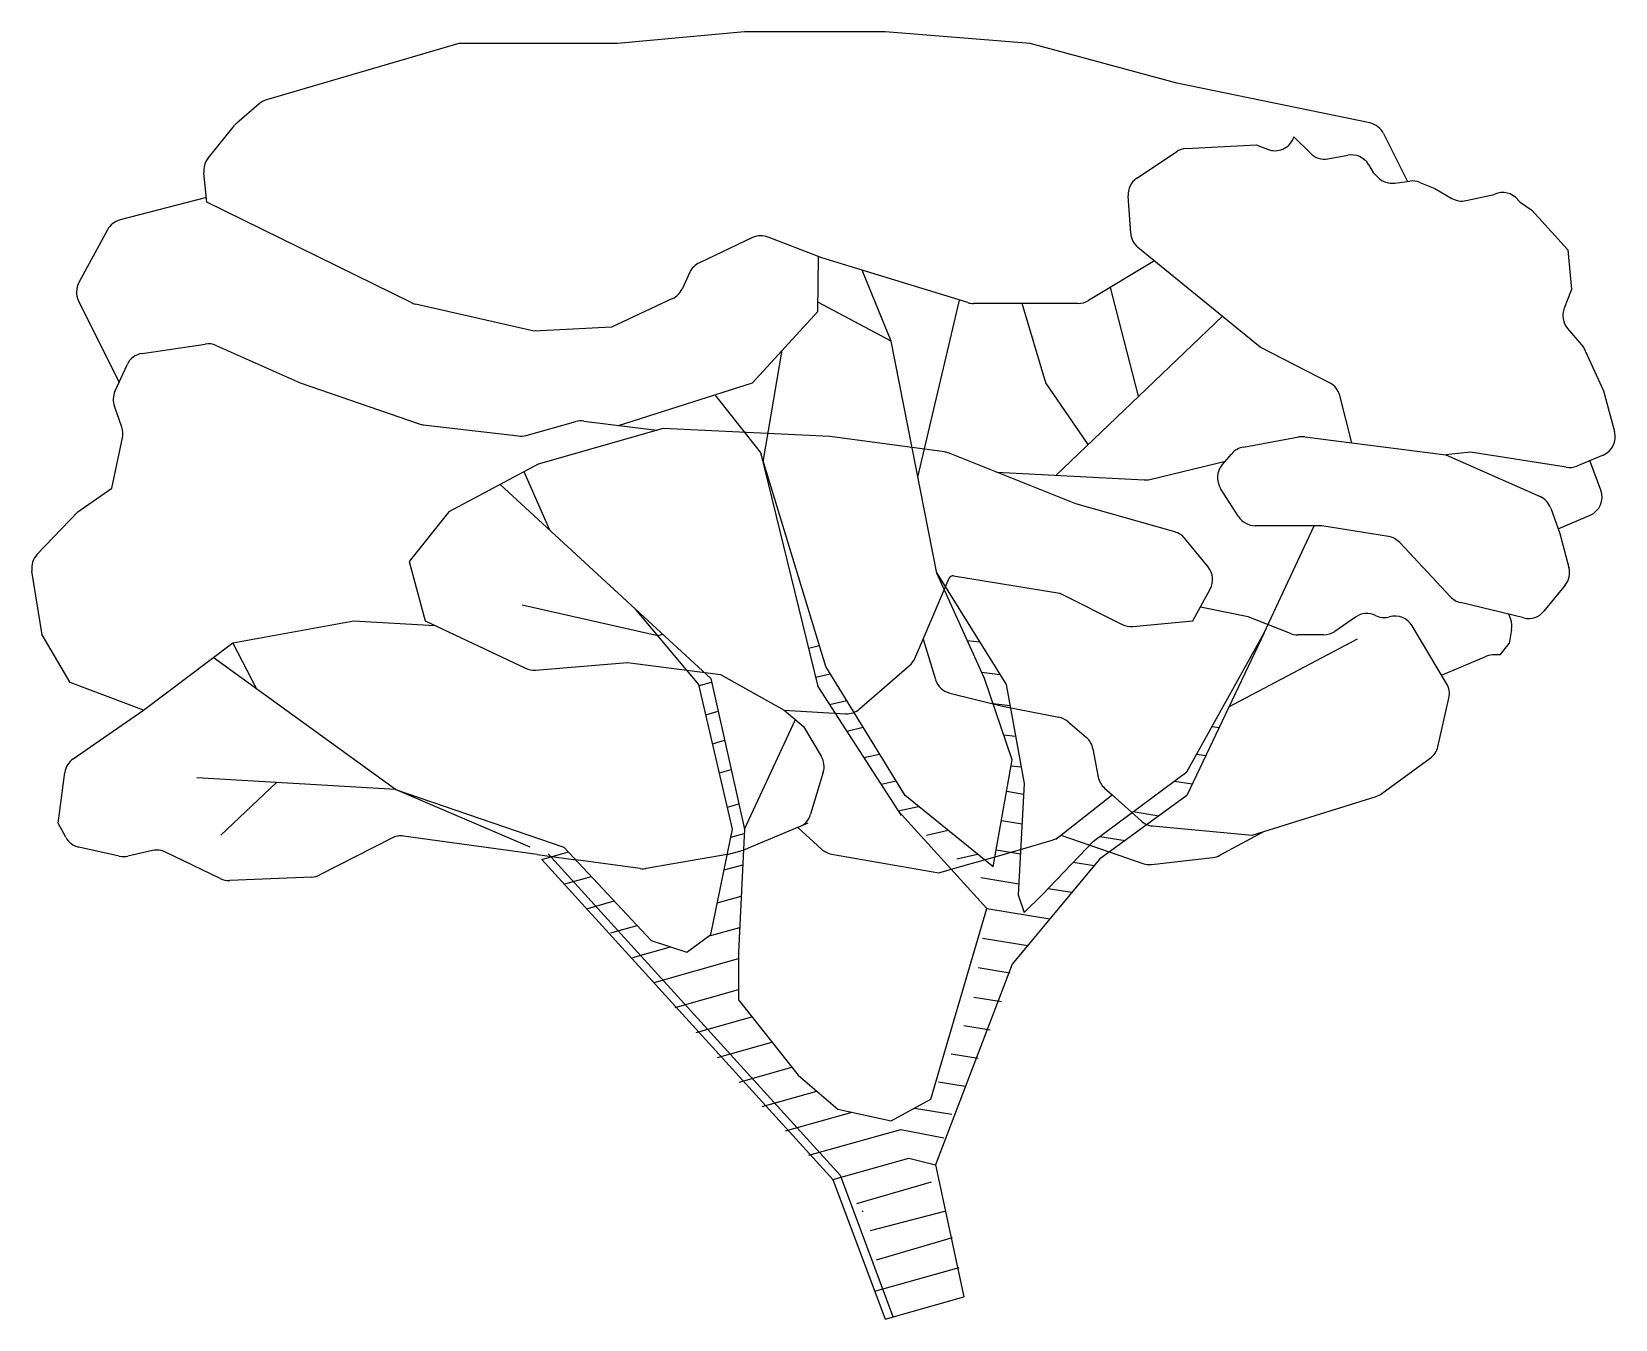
# Model space of a CAD drawing. Extents: x -430 to 368, y 0 to 649.
import ezdxf

# ---------------------------------------------------------------- set-up
doc = ezdxf.new("R2010")
doc.units = 0
doc.header["$LTSCALE"] = 25
doc.header["$MEASUREMENT"] = 0
doc.layers.get('0').update_dxf_attribs({"linetype": 'CONTINUOUS'})

msp = doc.modelspace()

# ---------------------------------------------------------------- linework, layer by layer
at = {"color": 0, "linetype": 'ByBlock'}
for p, q in [((-70.85, 649), (-134.85, 643)), ((0.15, 649), (-70.85, 649)), ((73.15, 643), (0.15, 649)), ((-214.85, 643), (-311.78, 614.61)), ((-134.85, 643), (-214.85, 643)), ((147.15, 623), (73.15, 643)), ((244.38, 602.98), (147.15, 623)), ((-315.49, 612.59), (-326.73, 602.92)), ((-341.25, 585.22), (-327.98, 601.63)), ((151.89, 590.14), (187.15, 592)), ((187.15, 592), (192.86, 589.71)), ((205.86, 595.28), (206.15, 596)), ((206.15, 596), (214.44, 587.7)), ((251.32, 597.65), (263.35, 573.49)), ((126.98, 575.22), (146.87, 588.48)), ((223.3, 584.94), (233.34, 586.76)), ((-341.85, 563), (-343.42, 577.88)), ((243.71, 582.07), (246.15, 578)), ((246.15, 578), (248.65, 575.49)), ((257.05, 572.65), (264.55, 573.65)), ((269.58, 573.03), (277.15, 570)), ((277.15, 570), (285.76, 564.97)), ((292.97, 563.85), (307.15, 567)), ((307.15, 567), (307.4, 567.11)), ((-342.1, 565.39), (-385.65, 554.09)), ((-238.89, 512.51), (-341.85, 563)), ((123.85, 547.32), (122.55, 566.21)), ((318.93, 564.42), (320.15, 563)), ((320.15, 563), (326.15, 559)), ((326.15, 559), (344.15, 539)), ((-391.92, 549.18), (-406.38, 522.56)), ((-66.73, 545.18), (-93.58, 532.54)), ((-31.85, 535), (-58.86, 545.45)), ((-33.85, 508), (-33.59, 535.67)), ((41.71, 512.44), (-31.85, 535)), ((189.15, 490), (127.51, 540.26)), ((344.15, 539), (346.15, 519)), ((-98.38, 527.72), (-102.32, 519.28)), ((3.15, 493), (-11.49, 528.76)), ((135.87, 533.44), (102.52, 513.43)), ((127.85, 465.22), (113.68, 520.12)), ((346.15, 519), (342.4, 509.62)), ((-406.55, 513.35), (-386.15, 472.14)), ((-176.85, 498), (-236.72, 511.74)), ((-107.13, 514.46), (-137.85, 500)), ((3.15, 493), (-33.81, 512.59)), ((16.61, 424.5), (37.58, 513.71)), ((97.38, 512), (44.65, 512)), ((81.15, 472), (69.15, 512)), ((-66.85, 472), (-33.85, 508)), ((86.17, 425.38), (170.06, 505.57)), ((-137.85, 500), (-176.85, 498)), ((344.09, 499.4), (352.15, 490)), ((-374.48, 486.81), (-342.73, 491.57)), ((-337.19, 490.82), (-294.85, 472)), ((-61.39, 432.22), (-51.81, 488.41)), ((26.15, 376), (3.15, 493)), ((224.14, 472.05), (189.15, 490)), ((352.15, 490), (362.15, 468)), ((-388.19, 467.67), (-382.1, 481.05)), ((-294.85, 472), (-234.87, 451.35)), ((-134.42, 450.54), (-66.85, 472)), ((102.36, 440.87), (81.15, 472)), ((-62.85, 437), (-85.68, 466.02)), ((235.39, 441.76), (229.27, 465.64)), ((362.15, 468), (367.8, 447.5)), ((-384.79, 449.66), (-388.51, 460.2)), ((-232.78, 450.87), (-184.79, 445.23)), ((-180.97, 445.52), (-155.78, 452.47)), ((-111.85, 449), (-174.85, 431)), ((-151.87, 452.75), (-115.02, 448.09)), ((-27.85, 445), (-111.85, 449)), ((-389.85, 419), (-384.44, 444.24)), ((29.92, 437.17), (-27.85, 445)), ((180.64, 439.64), (208.62, 444.72)), ((211.69, 444.8), (282.65, 435.68)), ((-62.85, 437), (-33.85, 319)), ((-29.85, 329), (-62.85, 437)), ((96.15, 411), (32.29, 436.54)), ((133.57, 423.34), (171.64, 432.58)), ((169.98, 430.64), (174.84, 436.3)), ((295.15, 437), (282.65, 435.68)), ((282.65, 435.68), (330.19, 414.74)), ((343.36, 429.44), (295.15, 437)), ((362.01, 435.61), (348.75, 430.09)), ((360.87, 417.92), (355.38, 432.85)), ((-174.85, 431), (-219.85, 407)), ((-168.94, 397.73), (-181.98, 427.2)), ((-60.08, 425.71), (-59.45, 425.85)), ((56.32, 426.93), (130.69, 423.08)), ((-406.85, 407), (-389.85, 419)), ((-125.85, 358), (-193.97, 420.81)), ((178.2, 404.61), (169.15, 418.74)), ((146.12, 396.86), (96.15, 411)), ((335.59, 408.92), (340.15, 396)), ((-427.4, 385.6), (-406.85, 407)), ((-219.85, 407), (-239.85, 382)), ((220.15, 400), (186.62, 400)), ((191.15, 346), (216.41, 400)), ((253.78, 394.55), (220.15, 400)), ((339.3, 398.41), (355.4, 405.27)), ((162.88, 379.21), (151.14, 393.57)), ((285.11, 364.17), (259.48, 391.51)), ((340.15, 396), (344.79, 378.97)), ((-424.85, 345), (-430.05, 377.07)), ((-239.85, 382), (-231.85, 352)), ((26.15, 376), (61.15, 320)), ((50.15, 323), (26.15, 376)), ((19.22, 342.83), (32.37, 373.51)), ((34.52, 374.7), (88.15, 366)), ((155.15, 352), (163.92, 368.09)), ((342.88, 370.01), (332.14, 356.88)), ((-114.47, 344.48), (-182.91, 360)), ((88.15, 366), (119.6, 350.27)), ((322.03, 353.49), (290.04, 361.29)), ((-328.85, 341), (-267.85, 352)), ((-267.85, 352), (-226.94, 349.68)), ((-231.85, 352), (-181.27, 328.14)), ((-125.85, 358), (-87.85, 323)), ((-93.85, 320), (-125.85, 358)), ((124.98, 349.26), (155.15, 352)), ((183.15, 354), (158.97, 359.01)), ((204.39, 345.69), (183.15, 354)), ((237.19, 353.97), (226.71, 346.76)), ((315.41, 352.69), (314.47, 355.34)), ((-410.85, 321), (-424.85, 345)), ((-114.56, 344.59), (-112.07, 345.3)), ((191.15, 346), (152.15, 264)), ((152.15, 276), (191.15, 346)), ((221.04, 345), (208.03, 345)), ((283.11, 320.43), (265.77, 349.59)), ((315.85, 347.69), (314.67, 340.65)), ((-373.85, 307), (-328.85, 341)), ((-316.74, 317.63), (-328.7, 341.03)), ((-38.59, 338.29), (-33.07, 339.54)), ((15.05, 333.11), (19.22, 342.83)), ((19.22, 342.83), (25.49, 322.4)), ((41.45, 342.2), (47.76, 341.42)), ((173.4, 308.68), (238.15, 343)), ((188.26, 340.81), (188.65, 340.76)), ((310.15, 335), (314.67, 340.65)), ((-246.85, 267), (-338.72, 333.54)), ((-176.19, 327.22), (-129.85, 331)), ((-129.85, 331), (-82.85, 325)), ((10.15, 264), (-29.85, 329)), ((-12.78, 307.66), (12.41, 329.49)), ((280.59, 324.67), (303.29, 334.22)), ((310.15, 335), (307.17, 335)), ((-373.85, 307), (-410.85, 321)), ((-76.85, 247), (-93.85, 320)), ((-93.71, 319.38), (-87.45, 321.18)), ((-87.85, 323), (-70.85, 247)), ((-82.85, 325), (-50.85, 307)), ((-35.01, 323.72), (-27.63, 325.39)), ((48.7, 326.19), (57.99, 325.04)), ((64.15, 282), (50.15, 323)), ((61.15, 320), (70.15, 270)), ((-33.85, 319), (8.15, 254)), ((-27.99, 309.93), (-19.32, 311.88)), ((32.62, 315.63), (59.15, 309)), ((278.73, 288.63), (284.27, 313.11)), ((-409.22, 282.52), (-373.85, 307)), ((-90.3, 304.75), (-84.17, 306.52)), ((-50.85, 307), (-41.15, 298.82)), ((-50.85, 307), (-19.9, 305.23)), ((54.46, 310.37), (63.07, 309.3)), ((59.15, 309), (87.55, 303.5)), ((-70.85, 247), (-45.2, 302.24)), ((-41.15, 298.82), (-32.12, 283.79)), ((-19.32, 296.51), (-11.01, 298.38)), ((92.16, 301.28), (101.49, 293.28)), ((164.86, 298.81), (168.45, 298.27)), ((-86.89, 290.12), (-80.89, 291.85)), ((59.85, 294.59), (65.85, 293.85)), ((104.8, 287.56), (107.52, 273.31)), ((-10.65, 283.09), (-2.7, 284.88)), ((54.57, 228.04), (64.15, 282)), ((157.05, 284.81), (161.71, 284.11)), ((250.48, 264.97), (274.87, 282.76)), ((-416.85, 250), (-413.44, 275.62)), ((-246.85, 267), (-346.85, 273)), ((-83.49, 275.49), (-77.6, 277.19)), ((-31.12, 275.77), (-37.49, 254.54)), ((63.62, 279.01), (68.64, 278.39)), ((105.15, 241), (152.15, 276)), ((-306.7, 270.59), (-334.85, 244)), ((-246.85, 267), (-161.85, 238)), ((-178.85, 238), (-246.85, 267)), ((-1.97, 269.66), (5.61, 271.37)), ((54.57, 228.04), (10.15, 264)), ((61.33, 266.13), (69.87, 264.76)), ((70.15, 270), (67.15, 214)), ((87.69, 243.22), (114.44, 264.34)), ((152.15, 264), (108.15, 232)), ((110.66, 267.75), (114.44, 264.34)), ((114.44, 264.34), (129.05, 251.21)), ((145.85, 271.31), (154.98, 269.95)), ((190.96, 245.81), (247.57, 263.51)), ((-79.44, 258.13), (-73.7, 259.75)), ((6.7, 256.24), (16.9, 258.54)), ((6.7, 256.24), (51.26, 206.98)), ((125.13, 255.88), (138.12, 253.8)), ((-413.03, 242.99), (-416.85, 250)), ((-43.22, 248.18), (-71.36, 236.45)), ((-38.85, 250), (-43.95, 247.87)), ((-43.95, 247.87), (-32, 236.96)), ((58.71, 251.36), (69.06, 249.69)), ((134.81, 248.69), (185.15, 244)), ((-248.65, 242.57), (-284.91, 224)), ((-175.41, 234.34), (-242.74, 243.57)), ((-87.85, 194), (-76.85, 247)), ((-77.67, 243.04), (-70.95, 244.94)), ((-70.85, 247), (-73.85, 185)), ((20.89, 244.06), (31.76, 246.51)), ((68.37, 236.88), (84.26, 241.46)), ((79.15, 214), (105.15, 241)), ((86.15, 242), (88.61, 243.95)), ((88.61, 243.95), (103.17, 238.95)), ((108.35, 243.39), (121.01, 241.35)), ((168.84, 233.91), (190.96, 245.81)), ((185.15, 244), (190.96, 245.81)), ((-386.02, 233.48), (-406.42, 238.01)), ((-369.25, 236.24), (-381.68, 233.48)), ((-335.13, 222.1), (-362.72, 235.48)), ((-175.41, 234.34), (-155.93, 231.67)), ((-173, 231.78), (-159.57, 235.56)), ((-173, 231.78), (-26.35, 70.5)), ((-169.88, 234.61), (-22.69, 72.73)), ((-161.85, 238), (-117.85, 191)), ((-123.37, 227.21), (-155.93, 231.67)), ((-79.51, 234.21), (-120.34, 227.26)), ((-79.51, 234.21), (-71.36, 236.45)), ((-26.99, 234.5), (27.15, 225)), ((36.19, 232.13), (46.62, 234.48)), ((40.43, 228.83), (50.14, 231.63)), ((50.14, 231.63), (55.48, 233.16)), ((55.48, 233.16), (68.37, 236.88)), ((56.09, 236.59), (68.25, 234.63)), ((108.15, 232), (64.15, 179)), ((103.17, 238.95), (113.04, 235.56)), ((113.04, 235.56), (130.01, 229.73)), ((134.39, 229.26), (165.24, 232.78)), ((-81.11, 226.49), (-71.72, 229.14)), ((27.15, 225), (40.43, 228.83)), ((94.9, 230.35), (105.38, 228.67)), ((-289.03, 222.91), (-330.33, 221.11)), ((-161.42, 219.45), (-148.02, 223.23)), ((48.37, 222.63), (67.45, 219.57)), ((82.23, 217.2), (94.25, 215.26)), ((-149.84, 207.13), (-136.48, 210.9)), ((-84.54, 209.94), (-72.48, 213.34)), ((67.15, 214), (70.15, 205)), ((70.15, 205), (79.15, 214)), ((23.15, 111), (51.26, 206.98)), ((51.26, 206.98), (83.13, 201.86)), ((-138.25, 194.81), (-124.93, 198.56)), ((-99.85, 185), (-87.85, 194)), ((-89.08, 193.08), (-73.25, 197.54)), ((49.1, 192.13), (72, 188.45)), ((-127.09, 182.37), (-108.06, 187.73)), ((-117.85, 191), (-99.85, 185)), ((-73.85, 185), (-73.85, 161)), ((-116.44, 169.79), (-73.85, 181.79)), ((64.15, 179), (25.51, 77.89)), ((46.95, 177.29), (62.92, 174.72)), ((-105.79, 157.2), (-73.85, 166.2)), ((-73.85, 161), (-43.85, 123)), ((44.79, 162.44), (58.77, 160.19)), ((-95.15, 144.62), (-67.15, 152.51)), ((39.71, 148.06), (53.04, 145.92)), ((-84.5, 132.04), (-57.08, 139.76)), ((33.37, 133.89), (47.01, 131.7)), ((-73.56, 119.53), (-47.02, 127.01)), ((-43.85, 123), (-23.85, 106)), ((-61.86, 107.24), (-34.41, 114.98)), ((27.04, 119.71), (40.38, 117.57)), ((-50.17, 94.95), (-16.64, 104.4)), ((-23.85, 106), (3.15, 100)), ((3.15, 100), (23.15, 111)), ((14.91, 106.47), (33.76, 103.44)), ((-38.48, 82.66), (7.95, 95.74)), ((7.95, 95.74), (29.59, 91.47)), ((-26.35, 70.5), (12.02, 81.3)), ((12.02, 81.3), (25.51, 77.89)), ((-22.69, 72.73), (3.95, 1.48)), ((25.51, 77.89), (39.67, 11.34)), ((-26.35, 70.5), (0, 0)), ((-14.19, 58.34), (23.49, 69.25)), ((-7.33, 44.69), (30.09, 54.56)), ((-4.28, 29.96), (34.1, 41.2)), ((-4.56, 14.3), (37.44, 26.18)), ((0, 0), (39.67, 11.34))]:
    msp.add_line(p, q, dxfattribs=at)
for centre, radius, start, end in [((-308.97, 605.01), 10, 106.32685, 130.72054), ((-320.2, 595.34), 10, 130.72054, 141.03667), ((242.37, 593.19), 10, 26.48073, 78.36637), ((196.58, 599), 10, 248.19859, 338.19859), ((-333.47, 578.93), 10, 141.03667, 186.00901), ((152.41, 580.16), 10, 93.01279, 123.69007), ((221.51, 594.78), 10, 225, 280.30485), ((235.13, 576.92), 10, 30.96376, 100.30485), ((132.52, 566.9), 10, 123.69007, 183.94519), ((255.72, 582.57), 10, 225, 277.59464), ((265.87, 563.74), 10, 68.19859, 97.59464), ((311.34, 557.92), 10, 40.60129, 113.19859), ((290.8, 573.61), 10, 239.74356, 282.52881), ((-383.14, 544.41), 10, 104.5518, 151.50436), ((-383.14, 544.41), 10, 104.5518, 151.50436), ((-62.47, 536.13), 10, 68.83874, 115.20112), ((-62.47, 536.13), 10, 68.83874, 115.20112), ((133.83, 548.01), 10, 183.94519, 230.80673), ((-89.32, 523.49), 10, 115.20112, 154.98311), ((-397.59, 517.79), 10, 151.50436, 206.33184), ((-397.59, 517.79), 10, 151.50436, 206.33184), ((-111.38, 523.51), 10, 295.20112, 334.98311), ((-234.49, 521.49), 10, 243.87738, 257.074), ((44.65, 522), 10, 252.95097, 270), ((97.38, 522), 10, 270, 300.96651), ((351.68, 505.91), 10, 158.19859, 220.60129), ((-341.25, 481.68), 10, 66.03751, 98.53077), ((-373, 476.92), 10, 98.53077, 155.55605), ((219.58, 463.16), 10, 14.38139, 62.85032), ((-379.08, 463.53), 10, 155.55605, 199.44003), ((-394.22, 446.33), 10, 347.90524, 19.44003), ((-231.61, 460.81), 10, 251.00335, 263.29016), ((-153.12, 442.83), 10, 82.79961, 105.42216), ((358.16, 444.84), 10, 292.61986, 15.42216), ((-183.63, 455.16), 10, 263.29016, 285.42216), ((182.43, 429.8), 10, 100.30485, 139.39871), ((210.41, 434.88), 10, 82.67922, 100.30485), ((28.58, 427.26), 10, 68.19859, 82.27817), ((131.21, 433.06), 10, 267.03234, 283.62993), ((177.58, 424.13), 10, 139.39871, 212.61924), ((344.91, 439.32), 10, 261.08507, 292.61986), ((351.48, 414.47), 10, 293.08976, 20.19059), ((326.16, 405.59), 10, 19.44003, 66.22446), ((186.62, 410), 10, 212.61924, 270), ((143.4, 387.23), 10, 39.28941, 74.19749), ((252.18, 384.67), 10, 43.15239, 80.78897), ((-420.18, 378.67), 10, 136.16914, 189.21103), ((155.14, 372.88), 10, 331.38954, 39.28941), ((335.14, 376.34), 10, 320.71059, 15.25512), ((34.2, 372.72), 2, 80.78897, 156.80141), ((292.41, 371.01), 10, 223.15239, 256.29304), ((292.41, 371.01), 10, 223.15239, 256.29304), ((242.86, 345.73), 10, 63.97478, 124.50852), ((251.63, 363.7), 10, 243.97478, 286.08573), ((257.17, 344.48), 10, 30.73549, 106.08573), ((305.99, 349.34), 10, 350.45568, 19.57116), ((324.4, 363.21), 10, 256.29304, 320.71059), ((124.08, 359.22), 10, 243.43495, 275.19443), ((208.03, 355), 10, 248.62938, 270), ((221.04, 355), 10, 270, 304.50852), ((-177, 337.18), 10, 244.74684, 274.66686), ((-177, 337.18), 10, 244.74684, 274.66686), ((5.86, 337.05), 10, 310.91438, 336.80141), ((307.17, 325), 10, 90, 112.81733), ((35.05, 325.33), 10, 197.07047, 255.96376), ((274.51, 315.32), 10, 347.24658, 30.73549), ((-19.33, 315.22), 10, 266.72951, 310.91438), ((85.65, 293.69), 10, 49.39871, 79.04594), ((94.98, 285.69), 10, 10.7843, 49.39871), ((94.98, 285.69), 10, 10.7843, 49.39871), ((268.97, 290.84), 10, 306.10745, 347.24658), ((-403.52, 274.3), 10, 124.69515, 172.40536), ((-40.7, 278.64), 10, 343.30076, 30.96376), ((117.34, 275.18), 10, 190.7843, 228.04722), ((244.59, 273.05), 10, 287.35402, 306.10745), ((-47.07, 257.41), 10, 292.61986, 343.30076), ((135.74, 258.64), 10, 228.04722, 264.6796), ((-404.25, 247.78), 10, 208.61046, 257.47119), ((-244.09, 233.67), 10, 82.1936, 117.1213), ((81.49, 251.07), 10, 286.07357, 308.29016), ((-383.85, 243.24), 10, 257.47119, 282.52881), ((-367.08, 226.48), 10, 64.13364, 102.52881), ((-25.26, 244.35), 10, 227.60256, 260.04937), ((164.1, 242.72), 10, 276.5198, 298.29207), ((164.1, 242.72), 10, 276.5198, 298.29207), ((-289.47, 232.9), 10, 272.48955, 297.1213), ((-122.02, 237.12), 10, 262.1936, 279.65989), ((133.26, 239.19), 10, 251.0532, 276.5198), ((133.26, 239.19), 10, 251.0532, 276.5198), ((-330.76, 231.1), 10, 244.13364, 272.48955), ((-12.94, 53.33), 2, 21.80141, 41.90594)]:
    msp.add_arc(centre, radius, start, end, dxfattribs=at)

doc.saveas('drawing.dxf')
